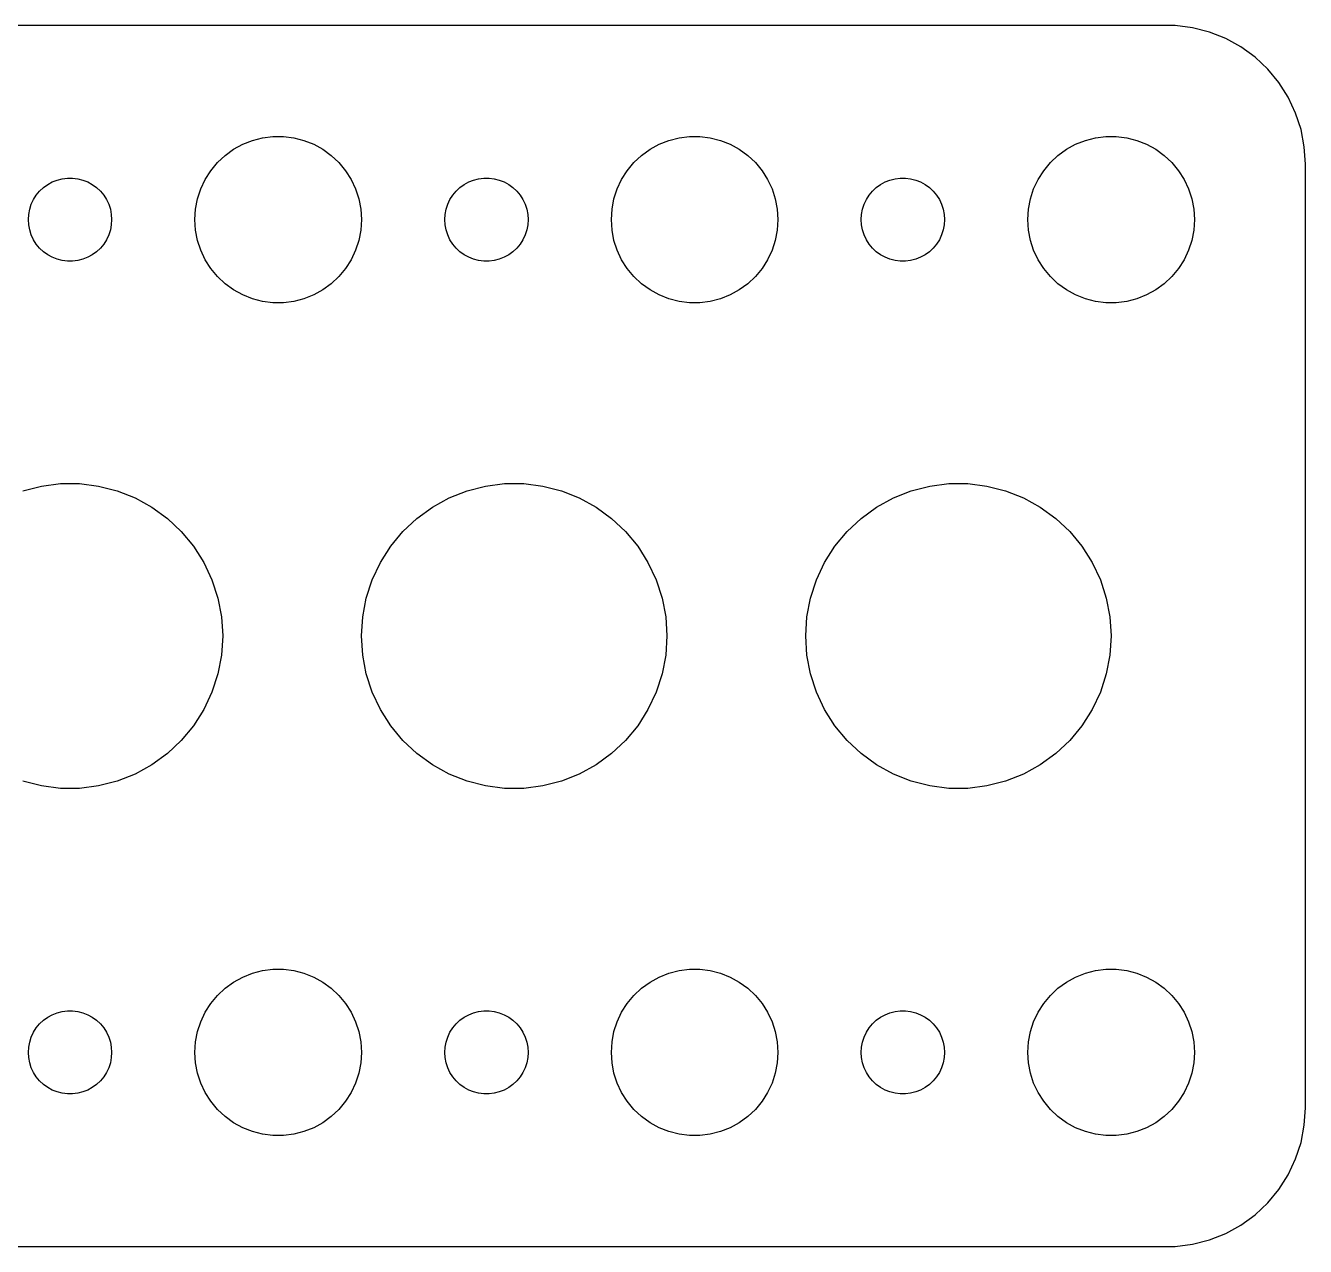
# Model space of a CAD drawing. Header units: metres. Extents: x -44.5 to 44.5, y 32 to 76.
# Drawn here: x -1.6 to 44.5, y 32.01 to 75.99 of the extents above; entities that cross this region are included whole.
import ezdxf

# ---------------------------------------------------------------- set-up
doc = ezdxf.new("R2010")
doc.units = ezdxf.units.M

msp = doc.modelspace()

# ---------------------------------------------------------------- linework, layer by layer
for p, q in [((39.8139, 75.9901), (-39.8139, 75.9901)), ((40.4369, 75.9114), (39.8139, 75.9901)), ((41.0451, 75.7553), (40.4369, 75.9114)), ((41.6289, 75.5241), (41.0451, 75.7553)), ((42.1791, 75.2216), (41.6289, 75.5241)), ((42.6871, 74.8526), (42.1791, 75.2216)), ((43.1448, 74.4227), (42.6871, 74.8526)), ((43.5451, 73.9389), (43.1448, 74.4227)), ((43.8815, 73.4088), (43.5451, 73.9389)), ((44.1489, 72.8406), (43.8815, 73.4088)), ((44.3429, 72.2434), (44.1489, 72.8406)), ((6.57294, 71.8532), (6.93785, 71.9469)), ((6.93785, 71.9469), (7.31161, 71.9941)), ((7.31161, 71.9941), (7.68837, 71.9941)), ((7.68837, 71.9941), (8.06213, 71.9469)), ((8.06213, 71.9469), (8.42705, 71.8532)), ((21.5729, 71.8532), (21.9379, 71.9469)), ((21.9379, 71.9469), (22.3116, 71.9941)), ((22.3116, 71.9941), (22.6884, 71.9941)), ((22.6884, 71.9941), (23.0621, 71.9469)), ((23.0621, 71.9469), (23.427, 71.8532)), ((36.5729, 71.8532), (36.9379, 71.9469)), ((36.9379, 71.9469), (37.3116, 71.9941)), ((37.3116, 71.9941), (37.6884, 71.9941)), ((37.6884, 71.9941), (38.0621, 71.9469)), ((38.0621, 71.9469), (38.427, 71.8532)), ((44.4606, 71.6267), (44.3429, 72.2434)), ((5.58772, 71.3115), (5.89252, 71.533)), ((5.89252, 71.533), (6.22266, 71.7145)), ((6.22266, 71.7145), (6.57294, 71.8532)), ((8.42705, 71.8532), (8.77733, 71.7145)), ((8.77733, 71.7145), (9.10747, 71.533)), ((9.10747, 71.533), (9.41226, 71.3115)), ((20.5877, 71.3115), (20.8925, 71.533)), ((20.8925, 71.533), (21.2227, 71.7145)), ((21.2227, 71.7145), (21.5729, 71.8532)), ((23.427, 71.8532), (23.7773, 71.7145)), ((23.7773, 71.7145), (24.1075, 71.533)), ((24.1075, 71.533), (24.4123, 71.3115)), ((35.5877, 71.3115), (35.8925, 71.533)), ((35.8925, 71.533), (36.2227, 71.7145)), ((36.2227, 71.7145), (36.5729, 71.8532)), ((38.427, 71.8532), (38.7773, 71.7145)), ((38.7773, 71.7145), (39.1075, 71.533)), ((39.1075, 71.533), (39.4123, 71.3115)), ((44.5, 71), (44.4606, 71.6267)), ((5.07294, 70.7634), (5.31308, 71.0536)), ((5.31308, 71.0536), (5.58772, 71.3115)), ((9.41226, 71.3115), (9.6869, 71.0536)), ((9.6869, 71.0536), (9.92705, 70.7634)), ((20.0729, 70.7634), (20.3131, 71.0536)), ((20.3131, 71.0536), (20.5877, 71.3115)), ((24.4123, 71.3115), (24.6869, 71.0536)), ((24.6869, 71.0536), (24.927, 70.7634)), ((35.0729, 70.7634), (35.3131, 71.0536)), ((35.3131, 71.0536), (35.5877, 71.3115)), ((39.4123, 71.3115), (39.6869, 71.0536)), ((39.6869, 71.0536), (39.927, 70.7634)), ((44.5, 37), (44.5, 71)), ((4.87108, 70.4453), (5.07294, 70.7634)), ((9.92705, 70.7634), (10.1289, 70.4453)), ((19.8711, 70.4453), (20.0729, 70.7634)), ((24.927, 70.7634), (25.1289, 70.4453)), ((34.8711, 70.4453), (35.0729, 70.7634)), ((39.927, 70.7634), (40.1289, 70.4453)), ((-1.09344, 70.0268), (-0.95613, 70.1558)), ((-0.95613, 70.1558), (-0.80373, 70.2665)), ((-0.80373, 70.2665), (-0.63866, 70.3572)), ((-0.63866, 70.3572), (-0.46352, 70.4266)), ((-0.46352, 70.4266), (-0.28107, 70.4734)), ((-0.28107, 70.4734), (-0.09418, 70.497)), ((-0.09418, 70.497), (0.09418, 70.497)), ((0.09418, 70.497), (0.28107, 70.4734)), ((0.28107, 70.4734), (0.46352, 70.4266)), ((0.46352, 70.4266), (0.63866, 70.3572)), ((0.63866, 70.3572), (0.80373, 70.2665)), ((0.80373, 70.2665), (0.95613, 70.1558)), ((0.95613, 70.1558), (1.09344, 70.0268)), ((4.59424, 69.7461), (4.71066, 70.1044)), ((4.71066, 70.1044), (4.87108, 70.4453)), ((10.1289, 70.4453), (10.2893, 70.1044)), ((10.2893, 70.1044), (10.4057, 69.7461)), ((13.9065, 70.0268), (14.0439, 70.1558)), ((14.0439, 70.1558), (14.1963, 70.2665)), ((14.1963, 70.2665), (14.3613, 70.3572)), ((14.3613, 70.3572), (14.5365, 70.4266)), ((14.5365, 70.4266), (14.7189, 70.4734)), ((14.7189, 70.4734), (14.9058, 70.497)), ((14.9058, 70.497), (15.0942, 70.497)), ((15.0942, 70.497), (15.2811, 70.4734)), ((15.2811, 70.4734), (15.4635, 70.4266)), ((15.4635, 70.4266), (15.6387, 70.3572)), ((15.6387, 70.3572), (15.8037, 70.2665)), ((15.8037, 70.2665), (15.9561, 70.1558)), ((15.9561, 70.1558), (16.0934, 70.0268)), ((19.5942, 69.7461), (19.7107, 70.1044)), ((19.7107, 70.1044), (19.8711, 70.4453)), ((25.1289, 70.4453), (25.2893, 70.1044)), ((25.2893, 70.1044), (25.4057, 69.7461)), ((28.9065, 70.0268), (29.0439, 70.1558)), ((29.0439, 70.1558), (29.1963, 70.2665)), ((29.1963, 70.2665), (29.3613, 70.3572)), ((29.3613, 70.3572), (29.5365, 70.4266)), ((29.5365, 70.4266), (29.7189, 70.4734)), ((29.7189, 70.4734), (29.9058, 70.497)), ((29.9058, 70.497), (30.0942, 70.497)), ((30.0942, 70.497), (30.2811, 70.4734)), ((30.2811, 70.4734), (30.4635, 70.4266)), ((30.4635, 70.4266), (30.6387, 70.3572)), ((30.6387, 70.3572), (30.8037, 70.2665)), ((30.8037, 70.2665), (30.9561, 70.1558)), ((30.9561, 70.1558), (31.0934, 70.0268)), ((34.5942, 69.7461), (34.7107, 70.1044)), ((34.7107, 70.1044), (34.8711, 70.4453)), ((40.1289, 70.4453), (40.2893, 70.1044)), ((40.2893, 70.1044), (40.4057, 69.7461)), ((-1.39465, 69.5522), (-1.31445, 69.7226)), ((-1.31445, 69.7226), (-1.21352, 69.8817)), ((-1.21352, 69.8817), (-1.09344, 70.0268)), ((1.09344, 70.0268), (1.21352, 69.8817)), ((1.21352, 69.8817), (1.31445, 69.7226)), ((1.31445, 69.7226), (1.39465, 69.5522)), ((4.52365, 69.376), (4.59424, 69.7461)), ((10.4057, 69.7461), (10.4763, 69.376)), ((13.6053, 69.5522), (13.6855, 69.7226)), ((13.6855, 69.7226), (13.7865, 69.8817)), ((13.7865, 69.8817), (13.9065, 70.0268)), ((16.0934, 70.0268), (16.2135, 69.8817)), ((16.2135, 69.8817), (16.3145, 69.7226)), ((16.3145, 69.7226), (16.3947, 69.5522)), ((19.5237, 69.376), (19.5942, 69.7461)), ((25.4057, 69.7461), (25.4763, 69.376)), ((28.6053, 69.5522), (28.6855, 69.7226)), ((28.6855, 69.7226), (28.7865, 69.8817)), ((28.7865, 69.8817), (28.9065, 70.0268)), ((31.0934, 70.0268), (31.2135, 69.8817)), ((31.2135, 69.8817), (31.3145, 69.7226)), ((31.3145, 69.7226), (31.3947, 69.5522)), ((34.5237, 69.376), (34.5942, 69.7461)), ((40.4057, 69.7461), (40.4763, 69.376)), ((-1.5, 69), (-1.48816, 69.188)), ((-1.48816, 69.188), (-1.45287, 69.373)), ((-1.45287, 69.373), (-1.39465, 69.5522)), ((1.39465, 69.5522), (1.45287, 69.373)), ((1.45287, 69.373), (1.48816, 69.188)), ((1.48816, 69.188), (1.5, 69)), ((4.5, 69), (4.52365, 69.376)), ((10.4763, 69.376), (10.5, 69)), ((13.5, 69), (13.5118, 69.188)), ((13.5118, 69.188), (13.5471, 69.373)), ((13.5471, 69.373), (13.6053, 69.5522)), ((16.3947, 69.5522), (16.4529, 69.373)), ((16.4529, 69.373), (16.4882, 69.188)), ((16.4882, 69.188), (16.5, 69)), ((19.5, 69), (19.5237, 69.376)), ((25.4763, 69.376), (25.5, 69)), ((28.5, 69), (28.5118, 69.188)), ((28.5118, 69.188), (28.5471, 69.373)), ((28.5471, 69.373), (28.6053, 69.5522)), ((31.3947, 69.5522), (31.4529, 69.373)), ((31.4529, 69.373), (31.4882, 69.188)), ((31.4882, 69.188), (31.5, 69)), ((34.5, 69), (34.5237, 69.376)), ((40.4763, 69.376), (40.5, 69)), ((-1.48816, 68.812), (-1.5, 69)), ((-1.45287, 68.627), (-1.48816, 68.812)), ((1.48816, 68.812), (1.45287, 68.627)), ((1.5, 69), (1.48816, 68.812)), ((4.52365, 68.624), (4.5, 69)), ((10.5, 69), (10.4763, 68.624)), ((13.5118, 68.812), (13.5, 69)), ((13.5471, 68.627), (13.5118, 68.812)), ((16.4882, 68.812), (16.4529, 68.627)), ((16.5, 69), (16.4882, 68.812)), ((19.5237, 68.624), (19.5, 69)), ((25.5, 69), (25.4763, 68.624)), ((28.5118, 68.812), (28.5, 69)), ((28.5471, 68.627), (28.5118, 68.812)), ((31.4882, 68.812), (31.4529, 68.627)), ((31.5, 69), (31.4882, 68.812)), ((34.5237, 68.624), (34.5, 69)), ((40.5, 69), (40.4763, 68.624)), ((-1.39465, 68.4478), (-1.45287, 68.627)), ((-1.31445, 68.2774), (-1.39465, 68.4478)), ((-1.21352, 68.1183), (-1.31445, 68.2774)), ((1.31445, 68.2774), (1.21352, 68.1183)), ((1.39465, 68.4478), (1.31445, 68.2774)), ((1.45287, 68.627), (1.39465, 68.4478)), ((4.59424, 68.2539), (4.52365, 68.624)), ((4.71066, 67.8956), (4.59424, 68.2539)), ((10.4057, 68.2539), (10.2893, 67.8956)), ((10.4763, 68.624), (10.4057, 68.2539)), ((13.6053, 68.4478), (13.5471, 68.627)), ((13.6855, 68.2774), (13.6053, 68.4478)), ((13.7865, 68.1183), (13.6855, 68.2774)), ((16.3145, 68.2774), (16.2135, 68.1183)), ((16.3947, 68.4478), (16.3145, 68.2774)), ((16.4529, 68.627), (16.3947, 68.4478)), ((19.5942, 68.2539), (19.5237, 68.624)), ((19.7107, 67.8956), (19.5942, 68.2539)), ((25.4057, 68.2539), (25.2893, 67.8956)), ((25.4763, 68.624), (25.4057, 68.2539)), ((28.6053, 68.4478), (28.5471, 68.627)), ((28.6855, 68.2774), (28.6053, 68.4478)), ((28.7865, 68.1183), (28.6855, 68.2774)), ((31.3145, 68.2774), (31.2135, 68.1183)), ((31.3947, 68.4478), (31.3145, 68.2774)), ((31.4529, 68.627), (31.3947, 68.4478)), ((34.5942, 68.2539), (34.5237, 68.624)), ((34.7107, 67.8956), (34.5942, 68.2539)), ((40.4057, 68.2539), (40.2893, 67.8956)), ((40.4763, 68.624), (40.4057, 68.2539)), ((-1.09344, 67.9732), (-1.21352, 68.1183)), ((-0.95613, 67.8442), (-1.09344, 67.9732)), ((-0.80373, 67.7335), (-0.95613, 67.8442)), ((0.95613, 67.8442), (0.80373, 67.7335)), ((1.09344, 67.9732), (0.95613, 67.8442)), ((1.21352, 68.1183), (1.09344, 67.9732)), ((4.87108, 67.5547), (4.71066, 67.8956)), ((10.2893, 67.8956), (10.1289, 67.5547)), ((13.9065, 67.9732), (13.7865, 68.1183)), ((14.0439, 67.8442), (13.9065, 67.9732)), ((14.1963, 67.7335), (14.0439, 67.8442)), ((15.9561, 67.8442), (15.8037, 67.7335)), ((16.0934, 67.9732), (15.9561, 67.8442)), ((16.2135, 68.1183), (16.0934, 67.9732)), ((19.8711, 67.5547), (19.7107, 67.8956)), ((25.2893, 67.8956), (25.1289, 67.5547)), ((28.9065, 67.9732), (28.7865, 68.1183)), ((29.0439, 67.8442), (28.9065, 67.9732)), ((29.1963, 67.7335), (29.0439, 67.8442)), ((30.9561, 67.8442), (30.8037, 67.7335)), ((31.0934, 67.9732), (30.9561, 67.8442)), ((31.2135, 68.1183), (31.0934, 67.9732)), ((34.8711, 67.5547), (34.7107, 67.8956)), ((40.2893, 67.8956), (40.1289, 67.5547)), ((-0.63866, 67.6427), (-0.80373, 67.7335)), ((-0.46352, 67.5734), (-0.63866, 67.6427)), ((-0.28107, 67.5266), (-0.46352, 67.5734)), ((-0.09418, 67.5029), (-0.28107, 67.5266)), ((0.09418, 67.5029), (-0.09418, 67.5029)), ((0.28107, 67.5266), (0.09418, 67.5029)), ((0.46352, 67.5734), (0.28107, 67.5266)), ((0.63866, 67.6427), (0.46352, 67.5734)), ((0.80373, 67.7335), (0.63866, 67.6427)), ((5.07294, 67.2366), (4.87108, 67.5547)), ((10.1289, 67.5547), (9.92705, 67.2366)), ((14.3613, 67.6427), (14.1963, 67.7335)), ((14.5365, 67.5734), (14.3613, 67.6427)), ((14.7189, 67.5266), (14.5365, 67.5734)), ((14.9058, 67.5029), (14.7189, 67.5266)), ((15.0942, 67.5029), (14.9058, 67.5029)), ((15.2811, 67.5266), (15.0942, 67.5029)), ((15.4635, 67.5734), (15.2811, 67.5266)), ((15.6387, 67.6427), (15.4635, 67.5734)), ((15.8037, 67.7335), (15.6387, 67.6427)), ((20.0729, 67.2366), (19.8711, 67.5547)), ((25.1289, 67.5547), (24.927, 67.2366)), ((29.3613, 67.6427), (29.1963, 67.7335)), ((29.5365, 67.5734), (29.3613, 67.6427)), ((29.7189, 67.5266), (29.5365, 67.5734)), ((29.9058, 67.5029), (29.7189, 67.5266)), ((30.0942, 67.5029), (29.9058, 67.5029)), ((30.2811, 67.5266), (30.0942, 67.5029)), ((30.4635, 67.5734), (30.2811, 67.5266)), ((30.6387, 67.6427), (30.4635, 67.5734)), ((30.8037, 67.7335), (30.6387, 67.6427)), ((35.0729, 67.2366), (34.8711, 67.5547)), ((40.1289, 67.5547), (39.927, 67.2366)), ((5.31308, 66.9464), (5.07294, 67.2366)), ((5.58772, 66.6884), (5.31308, 66.9464)), ((9.6869, 66.9464), (9.41226, 66.6884)), ((9.92705, 67.2366), (9.6869, 66.9464)), ((20.3131, 66.9464), (20.0729, 67.2366)), ((20.5877, 66.6884), (20.3131, 66.9464)), ((24.6869, 66.9464), (24.4123, 66.6884)), ((24.927, 67.2366), (24.6869, 66.9464)), ((35.3131, 66.9464), (35.0729, 67.2366)), ((35.5877, 66.6884), (35.3131, 66.9464)), ((39.6869, 66.9464), (39.4123, 66.6884)), ((39.927, 67.2366), (39.6869, 66.9464)), ((5.89252, 66.467), (5.58772, 66.6884)), ((6.22266, 66.2855), (5.89252, 66.467)), ((9.10747, 66.467), (8.77733, 66.2855)), ((9.41226, 66.6884), (9.10747, 66.467)), ((20.8925, 66.467), (20.5877, 66.6884)), ((21.2227, 66.2855), (20.8925, 66.467)), ((24.1075, 66.467), (23.7773, 66.2855)), ((24.4123, 66.6884), (24.1075, 66.467)), ((35.8925, 66.467), (35.5877, 66.6884)), ((36.2227, 66.2855), (35.8925, 66.467)), ((39.1075, 66.467), (38.7773, 66.2855)), ((39.4123, 66.6884), (39.1075, 66.467)), ((6.57294, 66.1468), (6.22266, 66.2855)), ((6.93785, 66.0531), (6.57294, 66.1468)), ((7.31161, 66.0059), (6.93785, 66.0531)), ((7.68837, 66.0059), (7.31161, 66.0059)), ((8.06213, 66.0531), (7.68837, 66.0059)), ((8.42705, 66.1468), (8.06213, 66.0531)), ((8.77733, 66.2855), (8.42705, 66.1468)), ((21.5729, 66.1468), (21.2227, 66.2855)), ((21.9379, 66.0531), (21.5729, 66.1468)), ((22.3116, 66.0059), (21.9379, 66.0531)), ((22.6884, 66.0059), (22.3116, 66.0059)), ((23.0621, 66.0531), (22.6884, 66.0059)), ((23.427, 66.1468), (23.0621, 66.0531)), ((23.7773, 66.2855), (23.427, 66.1468)), ((36.5729, 66.1468), (36.2227, 66.2855)), ((36.9379, 66.0531), (36.5729, 66.1468)), ((37.3116, 66.0059), (36.9379, 66.0531)), ((37.6884, 66.0059), (37.3116, 66.0059)), ((38.0621, 66.0531), (37.6884, 66.0059)), ((38.427, 66.1468), (38.0621, 66.0531)), ((38.7773, 66.2855), (38.427, 66.1468)), ((-1.03059, 59.4026), (-0.34534, 59.4891)), ((-0.34534, 59.4891), (0.34534, 59.4891)), ((0.34534, 59.4891), (1.03059, 59.4026)), ((14.9694, 59.4026), (15.6546, 59.4891)), ((15.6546, 59.4891), (16.3453, 59.4891)), ((16.3453, 59.4891), (17.0306, 59.4026)), ((30.9694, 59.4026), (31.6546, 59.4891)), ((31.6546, 59.4891), (32.3453, 59.4891)), ((32.3453, 59.4891), (33.0306, 59.4026)), ((-1.69958, 59.2308), (-1.03059, 59.4026)), ((1.03059, 59.4026), (1.69958, 59.2308)), ((1.69958, 59.2308), (2.34178, 58.9765)), ((13.6582, 58.9765), (14.3004, 59.2308)), ((14.3004, 59.2308), (14.9694, 59.4026)), ((17.0306, 59.4026), (17.6996, 59.2308)), ((17.6996, 59.2308), (18.3418, 58.9765)), ((29.6582, 58.9765), (30.3004, 59.2308)), ((30.3004, 59.2308), (30.9694, 59.4026)), ((33.0306, 59.4026), (33.6996, 59.2308)), ((33.6996, 59.2308), (34.3418, 58.9765)), ((2.34178, 58.9765), (2.94704, 58.6438)), ((2.94704, 58.6438), (3.50583, 58.2378)), ((12.4942, 58.2378), (13.0529, 58.6438)), ((13.0529, 58.6438), (13.6582, 58.9765)), ((18.3418, 58.9765), (18.947, 58.6438)), ((18.947, 58.6438), (19.5058, 58.2378)), ((28.4942, 58.2378), (29.0529, 58.6438)), ((29.0529, 58.6438), (29.6582, 58.9765)), ((34.3418, 58.9765), (34.947, 58.6438)), ((34.947, 58.6438), (35.5058, 58.2378)), ((3.50583, 58.2378), (4.00932, 57.765)), ((11.9907, 57.765), (12.4942, 58.2378)), ((19.5058, 58.2378), (20.0093, 57.765)), ((27.9907, 57.765), (28.4942, 58.2378)), ((35.5058, 58.2378), (36.0093, 57.765)), ((4.00932, 57.765), (4.44958, 57.2328)), ((11.5504, 57.2328), (11.9907, 57.765)), ((20.0093, 57.765), (20.4496, 57.2328)), ((27.5504, 57.2328), (27.9907, 57.765)), ((36.0093, 57.765), (36.4496, 57.2328)), ((4.44958, 57.2328), (4.81967, 56.6496)), ((11.1803, 56.6496), (11.5504, 57.2328)), ((20.4496, 57.2328), (20.8197, 56.6496)), ((27.1803, 56.6496), (27.5504, 57.2328)), ((36.4496, 57.2328), (36.8197, 56.6496)), ((4.81967, 56.6496), (5.11377, 56.0247)), ((10.8862, 56.0247), (11.1803, 56.6496)), ((20.8197, 56.6496), (21.1138, 56.0247)), ((26.8862, 56.0247), (27.1803, 56.6496)), ((36.8197, 56.6496), (37.1138, 56.0247)), ((5.11377, 56.0247), (5.32719, 55.3678)), ((10.6728, 55.3678), (10.8862, 56.0247)), ((21.1138, 56.0247), (21.3272, 55.3678)), ((26.6728, 55.3678), (26.8862, 56.0247)), ((37.1138, 56.0247), (37.3272, 55.3678)), ((5.32719, 55.3678), (5.45662, 54.6893)), ((10.5434, 54.6893), (10.6728, 55.3678)), ((21.3272, 55.3678), (21.4566, 54.6893)), ((26.5434, 54.6893), (26.6728, 55.3678)), ((37.3272, 55.3678), (37.4566, 54.6893)), ((5.45662, 54.6893), (5.5, 54)), ((10.5, 54), (10.5434, 54.6893)), ((21.4566, 54.6893), (21.5, 54)), ((26.5, 54), (26.5434, 54.6893)), ((37.4566, 54.6893), (37.5, 54)), ((5.5, 54), (5.45662, 53.3107)), ((10.5434, 53.3107), (10.5, 54)), ((21.5, 54), (21.4566, 53.3107)), ((26.5434, 53.3107), (26.5, 54)), ((37.5, 54), (37.4566, 53.3107)), ((5.45662, 53.3107), (5.32719, 52.6322)), ((10.6728, 52.6322), (10.5434, 53.3107)), ((21.4566, 53.3107), (21.3272, 52.6322)), ((26.6728, 52.6322), (26.5434, 53.3107)), ((37.4566, 53.3107), (37.3272, 52.6322)), ((5.32719, 52.6322), (5.11377, 51.9753)), ((10.8862, 51.9753), (10.6728, 52.6322)), ((21.3272, 52.6322), (21.1138, 51.9753)), ((26.8862, 51.9753), (26.6728, 52.6322)), ((37.3272, 52.6322), (37.1138, 51.9753)), ((5.11377, 51.9753), (4.81967, 51.3504)), ((11.1803, 51.3504), (10.8862, 51.9753)), ((21.1138, 51.9753), (20.8197, 51.3504)), ((27.1803, 51.3504), (26.8862, 51.9753)), ((37.1138, 51.9753), (36.8197, 51.3504)), ((4.81967, 51.3504), (4.44958, 50.7672)), ((11.5504, 50.7672), (11.1803, 51.3504)), ((20.8197, 51.3504), (20.4496, 50.7672)), ((27.5504, 50.7672), (27.1803, 51.3504)), ((36.8197, 51.3504), (36.4496, 50.7672)), ((4.44958, 50.7672), (4.00932, 50.235)), ((11.9907, 50.235), (11.5504, 50.7672)), ((20.4496, 50.7672), (20.0093, 50.235)), ((27.9907, 50.235), (27.5504, 50.7672)), ((36.4496, 50.7672), (36.0093, 50.235)), ((4.00932, 50.235), (3.50583, 49.7622)), ((12.4942, 49.7622), (11.9907, 50.235)), ((20.0093, 50.235), (19.5058, 49.7622)), ((28.4942, 49.7622), (27.9907, 50.235)), ((36.0093, 50.235), (35.5058, 49.7622)), ((2.94704, 49.3562), (2.34178, 49.0235)), ((3.50583, 49.7622), (2.94704, 49.3562)), ((13.0529, 49.3562), (12.4942, 49.7622)), ((13.6582, 49.0235), (13.0529, 49.3562)), ((18.947, 49.3562), (18.3418, 49.0235)), ((19.5058, 49.7622), (18.947, 49.3562)), ((29.0529, 49.3562), (28.4942, 49.7622)), ((29.6582, 49.0235), (29.0529, 49.3562)), ((34.947, 49.3562), (34.3418, 49.0235)), ((35.5058, 49.7622), (34.947, 49.3562)), ((2.34178, 49.0235), (1.69958, 48.7692)), ((14.3004, 48.7692), (13.6582, 49.0235)), ((18.3418, 49.0235), (17.6996, 48.7692)), ((30.3004, 48.7692), (29.6582, 49.0235)), ((34.3418, 49.0235), (33.6996, 48.7692)), ((-1.03059, 48.5974), (-1.69958, 48.7692)), ((-0.34534, 48.5109), (-1.03059, 48.5974)), ((0.34534, 48.5109), (-0.34534, 48.5109)), ((1.03059, 48.5974), (0.34534, 48.5109)), ((1.69958, 48.7692), (1.03059, 48.5974)), ((14.9694, 48.5974), (14.3004, 48.7692)), ((15.6546, 48.5109), (14.9694, 48.5974)), ((16.3453, 48.5109), (15.6546, 48.5109)), ((17.0306, 48.5974), (16.3453, 48.5109)), ((17.6996, 48.7692), (17.0306, 48.5974)), ((30.9694, 48.5974), (30.3004, 48.7692)), ((31.6546, 48.5109), (30.9694, 48.5974)), ((32.3453, 48.5109), (31.6546, 48.5109)), ((33.0306, 48.5974), (32.3453, 48.5109)), ((33.6996, 48.7692), (33.0306, 48.5974)), ((6.93785, 41.9469), (7.31161, 41.9941)), ((7.31161, 41.9941), (7.68837, 41.9941)), ((7.68837, 41.9941), (8.06213, 41.9469)), ((21.9379, 41.9469), (22.3116, 41.9941)), ((22.3116, 41.9941), (22.6884, 41.9941)), ((22.6884, 41.9941), (23.0621, 41.9469)), ((36.9379, 41.9469), (37.3116, 41.9941)), ((37.3116, 41.9941), (37.6884, 41.9941)), ((37.6884, 41.9941), (38.0621, 41.9469)), ((5.58772, 41.3116), (5.89252, 41.533)), ((5.89252, 41.533), (6.22266, 41.7145)), ((6.22266, 41.7145), (6.57294, 41.8532)), ((6.57294, 41.8532), (6.93785, 41.9469)), ((8.06213, 41.9469), (8.42705, 41.8532)), ((8.42705, 41.8532), (8.77733, 41.7145)), ((8.77733, 41.7145), (9.10747, 41.533)), ((9.10747, 41.533), (9.41226, 41.3116)), ((20.5877, 41.3116), (20.8925, 41.533)), ((20.8925, 41.533), (21.2227, 41.7145)), ((21.2227, 41.7145), (21.5729, 41.8532)), ((21.5729, 41.8532), (21.9379, 41.9469)), ((23.0621, 41.9469), (23.427, 41.8532)), ((23.427, 41.8532), (23.7773, 41.7145)), ((23.7773, 41.7145), (24.1075, 41.533)), ((24.1075, 41.533), (24.4123, 41.3116)), ((35.5877, 41.3116), (35.8925, 41.533)), ((35.8925, 41.533), (36.2227, 41.7145)), ((36.2227, 41.7145), (36.5729, 41.8532)), ((36.5729, 41.8532), (36.9379, 41.9469)), ((38.0621, 41.9469), (38.427, 41.8532)), ((38.427, 41.8532), (38.7773, 41.7145)), ((38.7773, 41.7145), (39.1075, 41.533)), ((39.1075, 41.533), (39.4123, 41.3116)), ((5.07294, 40.7634), (5.31308, 41.0536)), ((5.31308, 41.0536), (5.58772, 41.3116)), ((9.41226, 41.3116), (9.6869, 41.0536)), ((9.6869, 41.0536), (9.92705, 40.7634)), ((20.0729, 40.7634), (20.3131, 41.0536)), ((20.3131, 41.0536), (20.5877, 41.3116)), ((24.4123, 41.3116), (24.6869, 41.0536)), ((24.6869, 41.0536), (24.927, 40.7634)), ((35.0729, 40.7634), (35.3131, 41.0536)), ((35.3131, 41.0536), (35.5877, 41.3116)), ((39.4123, 41.3116), (39.6869, 41.0536)), ((39.6869, 41.0536), (39.927, 40.7634)), ((4.87108, 40.4453), (5.07294, 40.7634)), ((9.92705, 40.7634), (10.1289, 40.4453)), ((19.8711, 40.4453), (20.0729, 40.7634)), ((24.927, 40.7634), (25.1289, 40.4453)), ((34.8711, 40.4453), (35.0729, 40.7634)), ((39.927, 40.7634), (40.1289, 40.4453)), ((-1.09344, 40.0268), (-0.95613, 40.1558)), ((-0.95613, 40.1558), (-0.80373, 40.2665)), ((-0.80373, 40.2665), (-0.63866, 40.3573)), ((-0.63866, 40.3573), (-0.46352, 40.4266)), ((-0.46352, 40.4266), (-0.28107, 40.4734)), ((-0.28107, 40.4734), (-0.09418, 40.4971)), ((-0.09418, 40.4971), (0.09418, 40.4971)), ((0.09418, 40.4971), (0.28107, 40.4734)), ((0.28107, 40.4734), (0.46352, 40.4266)), ((0.46352, 40.4266), (0.63866, 40.3573)), ((0.63866, 40.3573), (0.80373, 40.2665)), ((0.80373, 40.2665), (0.95613, 40.1558)), ((0.95613, 40.1558), (1.09344, 40.0268)), ((4.71066, 40.1044), (4.87108, 40.4453)), ((10.1289, 40.4453), (10.2893, 40.1044)), ((13.9065, 40.0268), (14.0439, 40.1558)), ((14.0439, 40.1558), (14.1963, 40.2665)), ((14.1963, 40.2665), (14.3613, 40.3573)), ((14.3613, 40.3573), (14.5365, 40.4266)), ((14.5365, 40.4266), (14.7189, 40.4734)), ((14.7189, 40.4734), (14.9058, 40.4971)), ((14.9058, 40.4971), (15.0942, 40.4971)), ((15.0942, 40.4971), (15.2811, 40.4734)), ((15.2811, 40.4734), (15.4635, 40.4266)), ((15.4635, 40.4266), (15.6387, 40.3573)), ((15.6387, 40.3573), (15.8037, 40.2665)), ((15.8037, 40.2665), (15.9561, 40.1558)), ((15.9561, 40.1558), (16.0934, 40.0268)), ((19.7107, 40.1044), (19.8711, 40.4453)), ((25.1289, 40.4453), (25.2893, 40.1044)), ((28.9065, 40.0268), (29.0439, 40.1558)), ((29.0439, 40.1558), (29.1963, 40.2665)), ((29.1963, 40.2665), (29.3613, 40.3573)), ((29.3613, 40.3573), (29.5365, 40.4266)), ((29.5365, 40.4266), (29.7189, 40.4734)), ((29.7189, 40.4734), (29.9058, 40.4971)), ((29.9058, 40.4971), (30.0942, 40.4971)), ((30.0942, 40.4971), (30.2811, 40.4734)), ((30.2811, 40.4734), (30.4635, 40.4266)), ((30.4635, 40.4266), (30.6387, 40.3573)), ((30.6387, 40.3573), (30.8037, 40.2665)), ((30.8037, 40.2665), (30.9561, 40.1558)), ((30.9561, 40.1558), (31.0934, 40.0268)), ((34.7107, 40.1044), (34.8711, 40.4453)), ((40.1289, 40.4453), (40.2893, 40.1044)), ((-1.39465, 39.5522), (-1.31445, 39.7226)), ((-1.31445, 39.7226), (-1.21352, 39.8817)), ((-1.21352, 39.8817), (-1.09344, 40.0268)), ((1.09344, 40.0268), (1.21352, 39.8817)), ((1.21352, 39.8817), (1.31445, 39.7226)), ((1.31445, 39.7226), (1.39465, 39.5522)), ((4.52365, 39.376), (4.59424, 39.7461)), ((4.59424, 39.7461), (4.71066, 40.1044)), ((10.2893, 40.1044), (10.4057, 39.7461)), ((10.4057, 39.7461), (10.4763, 39.376)), ((13.6053, 39.5522), (13.6855, 39.7226)), ((13.6855, 39.7226), (13.7865, 39.8817)), ((13.7865, 39.8817), (13.9065, 40.0268)), ((16.0934, 40.0268), (16.2135, 39.8817)), ((16.2135, 39.8817), (16.3145, 39.7226)), ((16.3145, 39.7226), (16.3947, 39.5522)), ((19.5237, 39.376), (19.5942, 39.7461)), ((19.5942, 39.7461), (19.7107, 40.1044)), ((25.2893, 40.1044), (25.4057, 39.7461)), ((25.4057, 39.7461), (25.4763, 39.376)), ((28.6053, 39.5522), (28.6855, 39.7226)), ((28.6855, 39.7226), (28.7865, 39.8817)), ((28.7865, 39.8817), (28.9065, 40.0268)), ((31.0934, 40.0268), (31.2135, 39.8817)), ((31.2135, 39.8817), (31.3145, 39.7226)), ((31.3145, 39.7226), (31.3947, 39.5522)), ((34.5237, 39.376), (34.5942, 39.7461)), ((34.5942, 39.7461), (34.7107, 40.1044)), ((40.2893, 40.1044), (40.4057, 39.7461)), ((40.4057, 39.7461), (40.4763, 39.376)), ((-1.5, 39), (-1.48816, 39.188)), ((-1.48816, 39.188), (-1.45287, 39.373)), ((-1.45287, 39.373), (-1.39465, 39.5522)), ((1.39465, 39.5522), (1.45287, 39.373)), ((1.45287, 39.373), (1.48816, 39.188)), ((1.48816, 39.188), (1.5, 39)), ((4.5, 39), (4.52365, 39.376)), ((10.4763, 39.376), (10.5, 39)), ((13.5, 39), (13.5118, 39.188)), ((13.5118, 39.188), (13.5471, 39.373)), ((13.5471, 39.373), (13.6053, 39.5522)), ((16.3947, 39.5522), (16.4529, 39.373)), ((16.4529, 39.373), (16.4882, 39.188)), ((16.4882, 39.188), (16.5, 39)), ((19.5, 39), (19.5237, 39.376)), ((25.4763, 39.376), (25.5, 39)), ((28.5, 39), (28.5118, 39.188)), ((28.5118, 39.188), (28.5471, 39.373)), ((28.5471, 39.373), (28.6053, 39.5522)), ((31.3947, 39.5522), (31.4529, 39.373)), ((31.4529, 39.373), (31.4882, 39.188)), ((31.4882, 39.188), (31.5, 39)), ((34.5, 39), (34.5237, 39.376)), ((40.4763, 39.376), (40.5, 39)), ((-1.48816, 38.812), (-1.5, 39)), ((-1.45287, 38.627), (-1.48816, 38.812)), ((1.48816, 38.812), (1.45287, 38.627)), ((1.5, 39), (1.48816, 38.812)), ((4.52365, 38.624), (4.5, 39)), ((10.5, 39), (10.4763, 38.624)), ((13.5118, 38.812), (13.5, 39)), ((13.5471, 38.627), (13.5118, 38.812)), ((16.4882, 38.812), (16.4529, 38.627)), ((16.5, 39), (16.4882, 38.812)), ((19.5237, 38.624), (19.5, 39)), ((25.5, 39), (25.4763, 38.624)), ((28.5118, 38.812), (28.5, 39)), ((28.5471, 38.627), (28.5118, 38.812)), ((31.4882, 38.812), (31.4529, 38.627)), ((31.5, 39), (31.4882, 38.812)), ((34.5237, 38.624), (34.5, 39)), ((40.5, 39), (40.4763, 38.624)), ((-1.39465, 38.4478), (-1.45287, 38.627)), ((-1.31445, 38.2774), (-1.39465, 38.4478)), ((-1.21352, 38.1183), (-1.31445, 38.2774)), ((1.31445, 38.2774), (1.21352, 38.1183)), ((1.39465, 38.4478), (1.31445, 38.2774)), ((1.45287, 38.627), (1.39465, 38.4478)), ((4.59424, 38.2539), (4.52365, 38.624)), ((10.4763, 38.624), (10.4057, 38.2539)), ((13.6053, 38.4478), (13.5471, 38.627)), ((13.6855, 38.2774), (13.6053, 38.4478)), ((13.7865, 38.1183), (13.6855, 38.2774)), ((16.3145, 38.2774), (16.2135, 38.1183)), ((16.3947, 38.4478), (16.3145, 38.2774)), ((16.4529, 38.627), (16.3947, 38.4478)), ((19.5942, 38.2539), (19.5237, 38.624)), ((25.4763, 38.624), (25.4057, 38.2539)), ((28.6053, 38.4478), (28.5471, 38.627)), ((28.6855, 38.2774), (28.6053, 38.4478)), ((28.7865, 38.1183), (28.6855, 38.2774)), ((31.3145, 38.2774), (31.2135, 38.1183)), ((31.3947, 38.4478), (31.3145, 38.2774)), ((31.4529, 38.627), (31.3947, 38.4478)), ((34.5942, 38.2539), (34.5237, 38.624)), ((40.4763, 38.624), (40.4057, 38.2539)), ((-1.09344, 37.9732), (-1.21352, 38.1183)), ((-0.95613, 37.8442), (-1.09344, 37.9732)), ((-0.80373, 37.7335), (-0.95613, 37.8442)), ((0.95613, 37.8442), (0.80373, 37.7335)), ((1.09344, 37.9732), (0.95613, 37.8442)), ((1.21352, 38.1183), (1.09344, 37.9732)), ((4.71066, 37.8956), (4.59424, 38.2539)), ((4.87108, 37.5547), (4.71066, 37.8956)), ((10.2893, 37.8956), (10.1289, 37.5547)), ((10.4057, 38.2539), (10.2893, 37.8956)), ((13.9065, 37.9732), (13.7865, 38.1183)), ((14.0439, 37.8442), (13.9065, 37.9732)), ((14.1963, 37.7335), (14.0439, 37.8442)), ((15.9561, 37.8442), (15.8037, 37.7335)), ((16.0934, 37.9732), (15.9561, 37.8442)), ((16.2135, 38.1183), (16.0934, 37.9732)), ((19.7107, 37.8956), (19.5942, 38.2539)), ((19.8711, 37.5547), (19.7107, 37.8956)), ((25.2893, 37.8956), (25.1289, 37.5547)), ((25.4057, 38.2539), (25.2893, 37.8956)), ((28.9065, 37.9732), (28.7865, 38.1183)), ((29.0439, 37.8442), (28.9065, 37.9732)), ((29.1963, 37.7335), (29.0439, 37.8442)), ((30.9561, 37.8442), (30.8037, 37.7335)), ((31.0934, 37.9732), (30.9561, 37.8442)), ((31.2135, 38.1183), (31.0934, 37.9732)), ((34.7107, 37.8956), (34.5942, 38.2539)), ((34.8711, 37.5547), (34.7107, 37.8956)), ((40.2893, 37.8956), (40.1289, 37.5547)), ((40.4057, 38.2539), (40.2893, 37.8956)), ((-0.63866, 37.6428), (-0.80373, 37.7335)), ((-0.46352, 37.5734), (-0.63866, 37.6428)), ((-0.28107, 37.5266), (-0.46352, 37.5734)), ((-0.09418, 37.503), (-0.28107, 37.5266)), ((0.09418, 37.503), (-0.09418, 37.503)), ((0.28107, 37.5266), (0.09418, 37.503)), ((0.46352, 37.5734), (0.28107, 37.5266)), ((0.63866, 37.6428), (0.46352, 37.5734)), ((0.80373, 37.7335), (0.63866, 37.6428)), ((5.07294, 37.2366), (4.87108, 37.5547)), ((10.1289, 37.5547), (9.92705, 37.2366)), ((14.3613, 37.6428), (14.1963, 37.7335)), ((14.5365, 37.5734), (14.3613, 37.6428)), ((14.7189, 37.5266), (14.5365, 37.5734)), ((14.9058, 37.503), (14.7189, 37.5266)), ((15.0942, 37.503), (14.9058, 37.503)), ((15.2811, 37.5266), (15.0942, 37.503)), ((15.4635, 37.5734), (15.2811, 37.5266)), ((15.6387, 37.6428), (15.4635, 37.5734)), ((15.8037, 37.7335), (15.6387, 37.6428)), ((20.0729, 37.2366), (19.8711, 37.5547)), ((25.1289, 37.5547), (24.927, 37.2366)), ((29.3613, 37.6428), (29.1963, 37.7335)), ((29.5365, 37.5734), (29.3613, 37.6428)), ((29.7189, 37.5266), (29.5365, 37.5734)), ((29.9058, 37.503), (29.7189, 37.5266)), ((30.0942, 37.503), (29.9058, 37.503)), ((30.2811, 37.5266), (30.0942, 37.503)), ((30.4635, 37.5734), (30.2811, 37.5266)), ((30.6387, 37.6428), (30.4635, 37.5734)), ((30.8037, 37.7335), (30.6387, 37.6428)), ((35.0729, 37.2366), (34.8711, 37.5547)), ((40.1289, 37.5547), (39.927, 37.2366)), ((5.31308, 36.9464), (5.07294, 37.2366)), ((5.58772, 36.6885), (5.31308, 36.9464)), ((9.6869, 36.9464), (9.41226, 36.6885)), ((9.92705, 37.2366), (9.6869, 36.9464)), ((20.3131, 36.9464), (20.0729, 37.2366)), ((20.5877, 36.6885), (20.3131, 36.9464)), ((24.6869, 36.9464), (24.4123, 36.6885)), ((24.927, 37.2366), (24.6869, 36.9464)), ((35.3131, 36.9464), (35.0729, 37.2366)), ((35.5877, 36.6885), (35.3131, 36.9464)), ((39.6869, 36.9464), (39.4123, 36.6885)), ((39.927, 37.2366), (39.6869, 36.9464)), ((44.4606, 36.3733), (44.5, 37)), ((5.89252, 36.467), (5.58772, 36.6885)), ((6.22266, 36.2855), (5.89252, 36.467)), ((9.10747, 36.467), (8.77733, 36.2855)), ((9.41226, 36.6885), (9.10747, 36.467)), ((20.8925, 36.467), (20.5877, 36.6885)), ((21.2227, 36.2855), (20.8925, 36.467)), ((24.1075, 36.467), (23.7773, 36.2855)), ((24.4123, 36.6885), (24.1075, 36.467)), ((35.8925, 36.467), (35.5877, 36.6885)), ((36.2227, 36.2855), (35.8925, 36.467)), ((39.1075, 36.467), (38.7773, 36.2855)), ((39.4123, 36.6885), (39.1075, 36.467)), ((6.57294, 36.1468), (6.22266, 36.2855)), ((6.93785, 36.0531), (6.57294, 36.1468)), ((7.31161, 36.0059), (6.93785, 36.0531)), ((7.68837, 36.0059), (7.31161, 36.0059)), ((8.06213, 36.0531), (7.68837, 36.0059)), ((8.42705, 36.1468), (8.06213, 36.0531)), ((8.77733, 36.2855), (8.42705, 36.1468)), ((21.5729, 36.1468), (21.2227, 36.2855)), ((21.9379, 36.0531), (21.5729, 36.1468)), ((22.3116, 36.0059), (21.9379, 36.0531)), ((22.6884, 36.0059), (22.3116, 36.0059)), ((23.0621, 36.0531), (22.6884, 36.0059)), ((23.427, 36.1468), (23.0621, 36.0531)), ((23.7773, 36.2855), (23.427, 36.1468)), ((36.5729, 36.1468), (36.2227, 36.2855)), ((36.9379, 36.0531), (36.5729, 36.1468)), ((37.3116, 36.0059), (36.9379, 36.0531)), ((37.6884, 36.0059), (37.3116, 36.0059)), ((38.0621, 36.0531), (37.6884, 36.0059)), ((38.427, 36.1468), (38.0621, 36.0531)), ((38.7773, 36.2855), (38.427, 36.1468)), ((44.3429, 35.7566), (44.4606, 36.3733)), ((44.1489, 35.1594), (44.3429, 35.7566)), ((43.8815, 34.5912), (44.1489, 35.1594)), ((43.5451, 34.0611), (43.8815, 34.5912)), ((43.1448, 33.5773), (43.5451, 34.0611)), ((42.6871, 33.1474), (43.1448, 33.5773)), ((41.6289, 32.4759), (42.1791, 32.7784)), ((42.1791, 32.7784), (42.6871, 33.1474)), ((41.0451, 32.2447), (41.6289, 32.4759)), ((-39.8139, 32.0099), (39.8139, 32.0099)), ((39.8139, 32.0099), (40.4369, 32.0886)), ((40.4369, 32.0886), (41.0451, 32.2447))]:
    msp.add_line(p, q)

doc.saveas('drawing.dxf')
